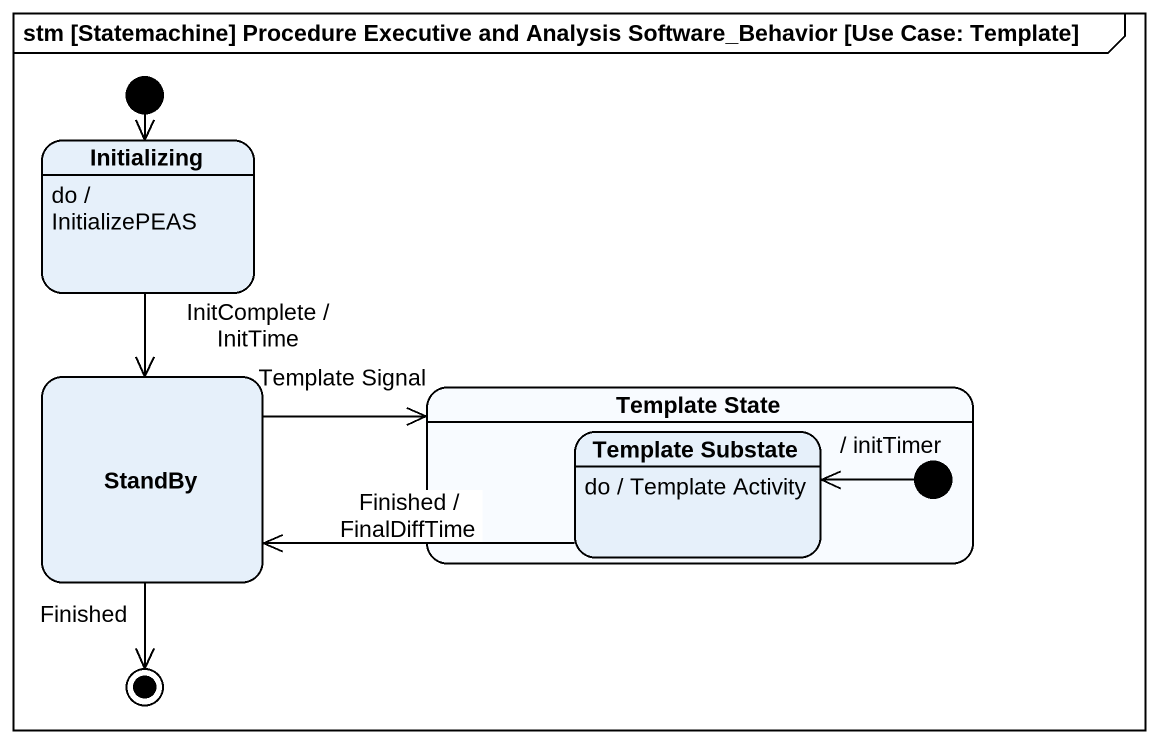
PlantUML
@startuml
mainframe stm [Statemachine] Procedure Executive and Analysis Software_Behavior [Use Case: Template]
hide empty description
state Initializing
Initializing : do / InitializePEAS
state StandBy
state "Template State" as Template_State {
  state "Template Substate" as Template_Substate
  Template_Substate : do / Template Activity
  [*] -left-> Template_Substate : / initTimer
}
[*] --> Initializing
Initializing --> StandBy : InitComplete / InitTime
StandBy -right-> Template_State : Template Signal
Template_Substate -left-> StandBy : Finished / FinalDiffTime
StandBy --> [*] : Finished
@enduml
